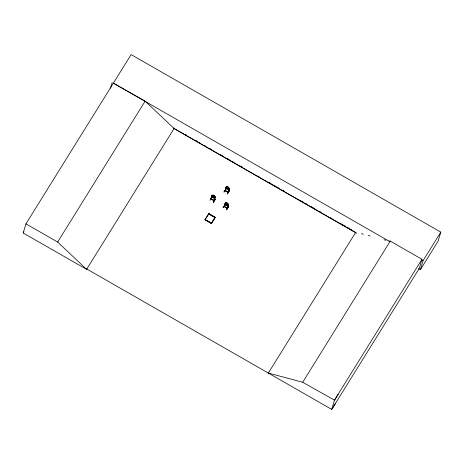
<?xml version="1.0" encoding="UTF-8"?>
<svg xmlns="http://www.w3.org/2000/svg" width="464" height="464" viewBox="0 0 464 464"><rect width="100%" height="100%" fill="white"/><g stroke="black" fill="none" stroke-linecap="round" stroke-linejoin="round"><path stroke-width="0.7" d="M210.917 198.952L212.094 195.048L210.894 198.963L214.142 200.79M213.956 200.518L214.24 200.68L214.003 200.367M224.135 206.538L227.447 208.272M225.492 203.046C225.11 201.799 225.249 208.017 224.205 206.236M227.406 208.232L227.012 208.162L228.195 204.456L228.491 204.624L228.195 204.456M86.849 269.045L86.646 269.375L23.2 233.009L25.932 223.851L131.115 54.595L440.8 232.11L438.097 241.17L420.361 269.735L418.47 268.65M335.571 403.303L331.719 409.405L86.809 269.021L86.6 269.352L57.629 242.022L25.932 223.851M110.536 88.166L112.184 82.633M113.373 83.155L145.122 101.158L174.093 128.487L355.604 232.528M209.972 200.378L211.804 197.316M204.926 219.716L211.526 223.503L204.926 219.716L208.707 213.591L215.29 217.448L208.707 213.591M211.207 198.969C211.567 199.694 212.164 194.184 212.292 195.483M205.216 219.658L211.451 223.23L205.216 219.658L208.788 213.863L215.023 217.436L211.451 223.23M212.071 195.083L213.463 195.698A1.908 0.684 31.8 0 0 213.736 195.866L213.921 195.97A1.908 0.684 31.8 0 0 214.2 196.11L214.438 195.686L213.336 195.1L213.231 195.582L212.645 195.419L212.402 196.249L212.837 196.916L214.496 197.449L214.739 196.62L214.246 196.162L214.397 195.68M213.22 195.512L213.388 195.1M208.788 213.863L215 217.512M213.312 202.205L215.331 199.334M214.925 196.991C216.143 195.982 211.81 205.575 214.809 197.49M214.264 196.127L215.342 196.91L214.09 200.802L214.246 200.535M215.151 199.242L213.318 202.287L215.331 199.346M225.985 188.941L223.915 191.939M225.33 190.779L225.15 190.489M226.415 187.154C226.542 183.953 224.141 196.069 226.119 188.256M227.476 186.737L227.354 187.253L226.768 187.091L226.519 187.926L226.954 188.593L228.613 189.126L228.561 187.357L227.476 186.737L227.586 187.369A1.908 0.684 31.8 0 0 227.859 187.543L228.044 187.647A1.908 0.684 31.8 0 0 228.317 187.781L228.41 187.821M229.32 190.93L227.43 193.877M229.112 188.558L229.413 188.732L229.112 188.558L227.981 192.34C230.219 190.484 230.028 186.876 226.194 186.76L225.289 190.774M228.091 192.05L227.963 192.177M227.58 203.278L227.94 204.183L227.696 205.018L226.038 204.485L225.603 203.818L225.852 202.988L226.438 203.145L226.536 202.664L227.638 203.255L227.401 203.679A1.908 0.684 31.8 0 1 227.122 203.539L226.937 203.435A1.908 0.684 31.8 0 1 226.67 203.267L225.295 202.617L224.112 206.503L227.105 207.965M226.56 202.635L226.496 203.145M228.189 204.108C229.106 204.752 227.499 209.484 227.203 207.936M228.543 204.479L228.184 205.674L227.638 205.912L225.139 204.45L224.936 203.812L225.15 204.485M228.398 206.828L226.473 209.838L228.375 206.735M302.696 382.249L334.474 400.154L331.719 409.405L419.212 268.54L421.967 259.289L390.27 241.118L302.696 382.249L268.32 373.062M390.27 241.118L388.815 241.013M420.361 269.735L423.058 260.669L440.8 232.11M23.2 233.009L23.966 231.78M57.577 242.191L145.122 101.158M86.6 269.352L174.296 128.157M211.717 196.278L211.949 196.916L214.461 198.372L214.983 198.111M212.466 195.124L215.342 196.91M211.915 196.916L214.478 198.337M211.207 199.108L210.998 198.667M213.968 200.373L213.858 200.668M225.835 187.955L226.072 188.587L228.601 190.014L229.106 189.782M226.038 188.587L225.893 187.937M224.089 192.05L225.788 188.918M228.561 187.357L227.459 186.772M228.584 190.049L229.071 189.759M227.395 193.94L229.303 190.843M211.468 223.155L215.023 217.436M211.526 223.503L215.308 217.372M225.272 202.652L228.207 204.102L227.464 203.696M225.121 204.485L227.685 205.906M228.398 206.753L226.519 209.856M268.111 373.398L355.813 232.197M334.474 400.154L421.967 259.289M334.399 400.42L338.25 394.319M214.13 200.668L210.952 198.818L213.904 200.396M227.325 208.359L224.112 206.503M361.311 233.665L363.376 234.216M368.19 235.503L370.249 236.054M384.001 239.726L386.065 240.277M228.474 187.618L228.381 187.578A1.908 0.684 31.8 0 1 227.65 187.166L227.395 186.98M214.351 195.941L214.258 195.901A1.908 0.684 31.8 0 1 213.527 195.489L213.272 195.309M227.551 203.51L227.459 203.47A1.908 0.684 31.8 0 1 226.728 203.058L226.473 202.872M113.993 83.514L389.986 241.709M421.811 259.956L423.058 260.669M184.974 134.276L186.232 134.995M195.651 140.395L197.536 141.474M198.795 142.193L200.048 142.918M204.444 145.435L205.703 146.154M210.099 148.677L211.352 149.396M220.777 154.796L222.662 155.875M227.058 158.398L228.311 159.117M229.57 159.836L230.823 160.556M232.708 161.634L233.966 162.354M240.248 165.955L242.133 167.034M257.833 176.036L259.086 176.755M268.511 182.155L270.39 183.234M271.649 183.959L272.907 184.678M274.792 185.757L276.045 186.476M277.304 187.195L278.557 187.914M282.953 190.437L284.212 191.156M299.912 200.158L301.171 200.877M302.424 201.596L303.682 202.316M305.567 203.394L306.82 204.119M311.216 206.637L314.986 208.8M319.383 211.317L320.641 212.036M330.687 217.796L331.946 218.515M341.365 223.921L343.25 224.999M344.508 225.719L345.761 226.438M347.646 227.517L348.905 228.236M350.158 228.961L351.416 229.68M173.188 128.052L356.833 233.322M228.126 192.044L228.369 192.224L225.458 190.6M225.185 190.373L225.382 190.623M228.317 192.305L224.999 190.588L228.265 192.49L229.425 188.57L229.088 188.245M213.191 195.727L212.941 196.562L213.95 197.142L214.2 196.307L213.191 195.727M213.527 195.315L214.13 195.831L213.527 195.315M227.314 187.404L227.064 188.233L228.073 188.813L228.323 187.984L227.314 187.404M227.644 186.986L228.253 187.508L227.644 186.986M225.075 204.839L222.987 207.837L225.069 204.839M226.391 203.296L226.142 204.131L227.151 204.711L227.401 203.876L226.391 203.296M226.728 202.878L227.331 203.4L226.728 202.878"/></g></svg>
